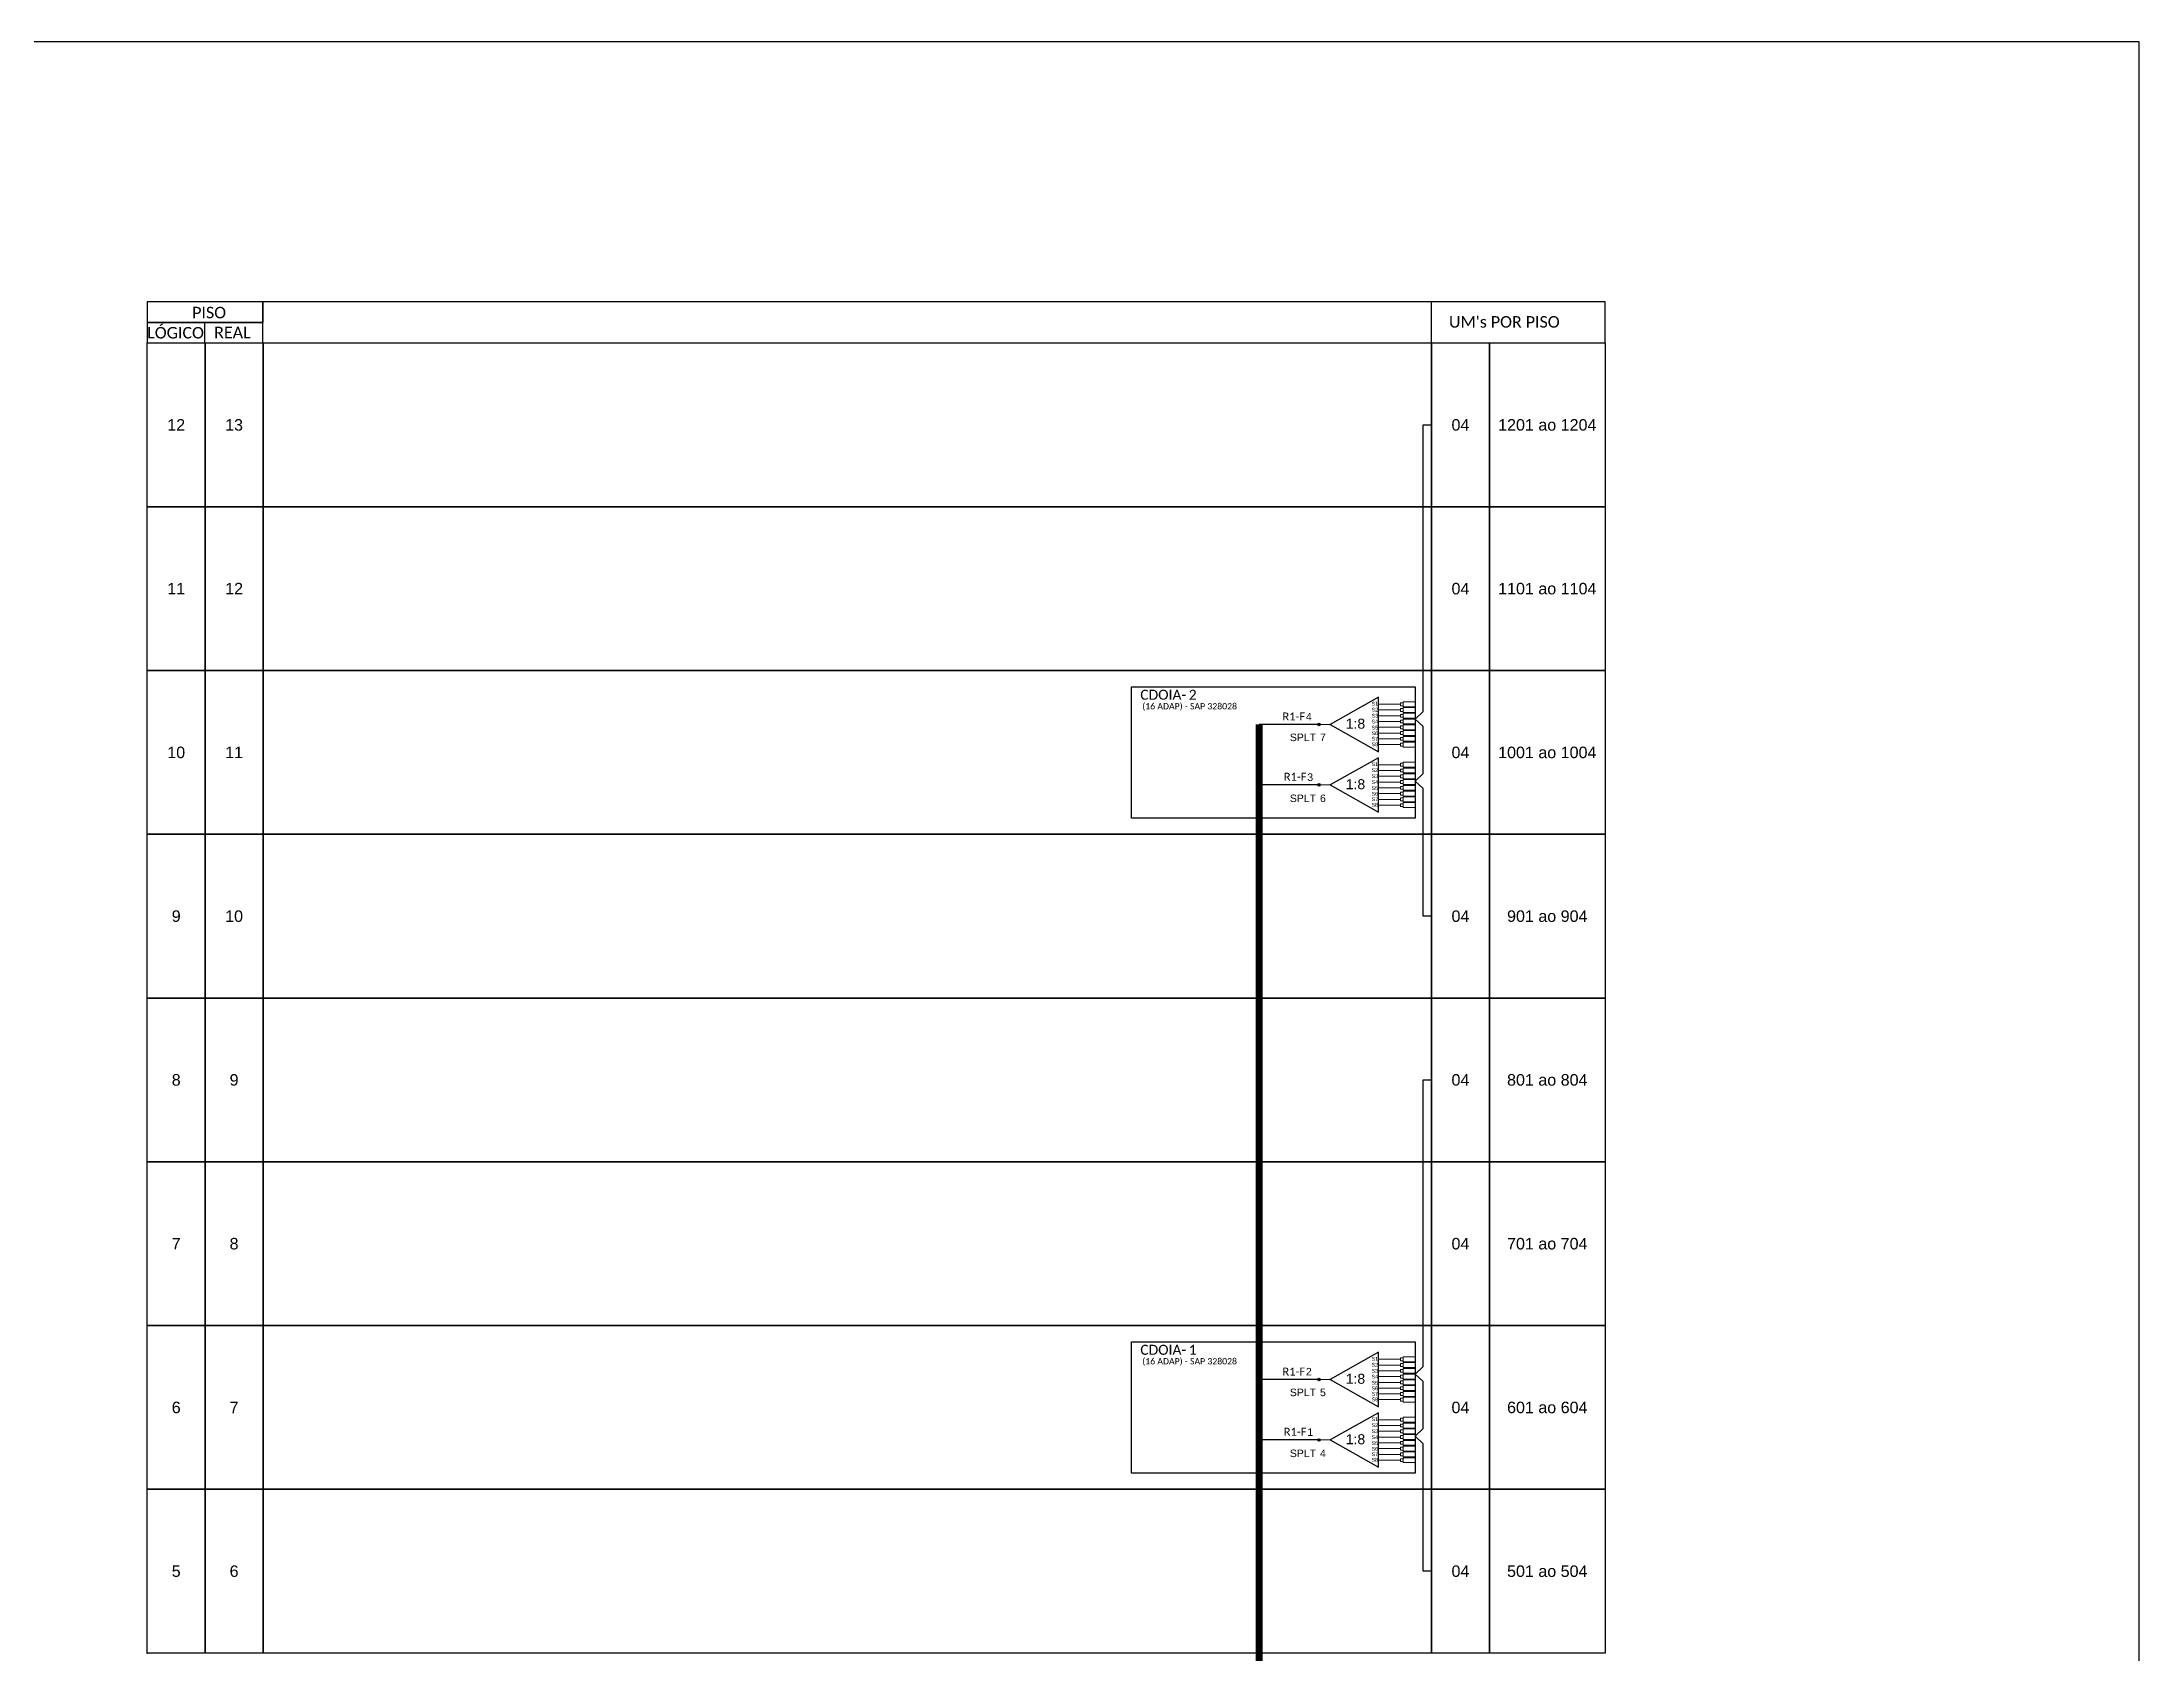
# Model space of a CAD drawing. Extents: x -89 to 1624, y 705 to 1299.
# Drawn here: x 1204.5 to 1623.7, y 976.9 to 1299 of the extents above; entities that cross this region are included whole.
import ezdxf
from ezdxf.enums import TextEntityAlignment as Align

# ---------------------------------------------------------------- set-up
doc = ezdxf.new("R2010")
doc.units = 0
doc.styles.add('ARIAL', font='arial.ttf')
doc.styles.add('WMF-Calibri0', font='calibri.ttf')

# ---------------------------------------------------------------- blocks, each defined once
blk = doc.blocks.new('SPLT_1-8_SC-APC')
at = {"color": 1}
blk.add_lwpolyline([(-7.37, -2.1), (-17.04, -7.55), (-7.37, -13), (-7.37, -2.1)], dxfattribs=at)
at = {"color": 3, "lineweight": 0}
for points in [[(-2.99, -3.51), (-7.37, -3.51)], [(-2.41, -3.02), (-2.41, -4)], [(-2.41, -3.02), (0, -3.02)], [(-2.41, -4), (0, -4)], [(-2.41, -4.17), (-2.41, -5.16)], [(-2.41, -4.17), (0, -4.17)], [(-7.37, -4.66), (-2.99, -4.66)], [(-7.37, -5.82), (-2.99, -5.82)], [(-7.37, -6.97), (-2.99, -6.97)], [(-7.37, -8.12), (-2.99, -8.12)], [(-2.41, -5.16), (0, -5.16)], [(-2.41, -5.32), (-2.41, -6.31)], [(-2.41, -5.32), (0, -5.32)], [(-2.41, -6.31), (0, -6.31)], [(-2.41, -6.48), (-2.41, -7.46)], [(-2.41, -6.48), (0, -6.48)], [(-2.41, -7.46), (0, -7.46)], [(-2.41, -7.63), (-2.41, -8.62)], [(-2.41, -7.63), (0, -7.63)], [(-7.37, -9.28), (-2.99, -9.28)], [(-7.37, -10.43), (-2.99, -10.43)], [(-7.37, -11.58), (-2.99, -11.58)], [(-2.41, -8.62), (0, -8.62)], [(-2.41, -8.78), (-2.41, -9.77)], [(-2.41, -8.78), (0, -8.78)], [(-2.41, -9.77), (0, -9.77)], [(-2.41, -9.94), (-2.41, -10.92)], [(-2.41, -9.94), (0, -9.94)], [(-2.41, -10.92), (0, -10.92)], [(-2.41, -11.09), (-2.41, -12.08)], [(-2.41, -11.09), (0, -11.09)], [(-2.41, -12.08), (0, -12.08)]]:
    blk.add_lwpolyline(points, dxfattribs=at)
for points in [[(-2.99, -3.22), (-2.41, -3.22), (-2.41, -3.8), (-2.99, -3.8)], [(-2.99, -4.38), (-2.41, -4.38), (-2.41, -4.95), (-2.99, -4.95)], [(-2.99, -5.53), (-2.41, -5.53), (-2.41, -6.1), (-2.99, -6.1)], [(-2.99, -6.68), (-2.41, -6.68), (-2.41, -7.26), (-2.99, -7.26)], [(-2.99, -7.84), (-2.41, -7.84), (-2.41, -8.41), (-2.99, -8.41)], [(-2.99, -8.99), (-2.41, -8.99), (-2.41, -9.56), (-2.99, -9.56)], [(-2.99, -10.14), (-2.41, -10.14), (-2.41, -10.72), (-2.99, -10.72)], [(-2.99, -11.3), (-2.41, -11.3), (-2.41, -11.87), (-2.99, -11.87)]]:
    blk.add_lwpolyline(points, close=True, dxfattribs=at)
at = {"color": 1, "lineweight": 0}
blk.add_lwpolyline([(-17.04, -7.55), (-19.26, -7.55)], dxfattribs=at)
at = {"color": 1, "style": 'ARIAL'}
for s, height, p in [('S1', 0.75, (-8.74, -3.78)), ('1:8', 2, (-13.91, -8.4)), ('S2', 0.75, (-8.74, -4.97)), ('S3', 0.75, (-8.74, -6.18)), ('S4', 0.75, (-8.74, -7.36)), ('S5', 0.75, (-8.74, -8.57)), ('S6', 0.75, (-8.74, -9.69)), ('S7', 0.75, (-8.74, -10.78)), ('S8', 0.75, (-8.74, -11.9))]:
    blk.add_text(s, height=height, dxfattribs=at).set_placement(p)

msp = doc.modelspace()

# ---------------------------------------------------------------- hatches: boundary and pattern name
h = msp.add_hatch(color=3)
h.dxf.hatch_style = 1
edge = h.paths.add_edge_path()
edge.add_arc((1459.79, 1162.56), 0.256, 0, 360)
h = msp.add_hatch(color=3)
h.dxf.hatch_style = 1
edge = h.paths.add_edge_path()
edge.add_arc((1459.79, 1150.47), 0.256, 0, 360)
h = msp.add_hatch(color=3)
h.dxf.hatch_style = 1
edge = h.paths.add_edge_path()
edge.add_arc((1459.79, 1031.59), 0.256, 0, 360)
h = msp.add_hatch(color=3)
h.dxf.hatch_style = 1
edge = h.paths.add_edge_path()
edge.add_arc((1459.79, 1019.49), 0.256, 0, 360)

# ---------------------------------------------------------------- linework, layer by layer
for points in [[(785.18, 705.02), (1623.75, 705.02), (1623.75, 1299.02), (785.18, 1299.02), (785.18, 705.02)], [(1248.63, 1238.83), (1517, 1238.83), (1517, 1247.06), (1248.63, 1247.06), (1248.63, 1247.06), (1248.63, 1242.95)], [(1482.25, 1238.83), (1482.25, 1247.06)], [(1237.06, 1238.83), (1237.06, 1242.95)]]:
    msp.add_lwpolyline(points)
for points in [[(1225.49, 1242.95), (1248.63, 1242.95), (1248.63, 1247.06), (1225.49, 1247.06)], [(1225.49, 1238.83), (1248.63, 1238.83), (1248.63, 1242.95), (1225.49, 1242.95)], [(1225.52, 1238.83), (1237.09, 1238.83), (1237.09, 1206.09), (1225.52, 1206.09)], [(1237.09, 1238.83), (1248.67, 1238.83), (1248.67, 1206.09), (1237.09, 1206.09)], [(1248.67, 1238.83), (1482.28, 1238.83), (1482.28, 1206.09), (1248.67, 1206.09)], [(1482.28, 1238.83), (1493.85, 1238.83), (1493.85, 1206.09), (1482.28, 1206.09)], [(1493.85, 1238.83), (1517, 1238.83), (1517, 1206.09), (1493.85, 1206.09)], [(1225.52, 1206.09), (1237.09, 1206.09), (1237.09, 1173.35), (1225.52, 1173.35)], [(1237.09, 1206.09), (1248.67, 1206.09), (1248.67, 1173.35), (1237.09, 1173.35)], [(1248.67, 1206.09), (1482.28, 1206.09), (1482.28, 1173.35), (1248.67, 1173.35)], [(1482.28, 1206.09), (1493.85, 1206.09), (1493.85, 1173.35), (1482.28, 1173.35)], [(1493.85, 1206.09), (1517, 1206.09), (1517, 1173.35), (1493.85, 1173.35)], [(1225.52, 1173.35), (1237.09, 1173.35), (1237.09, 1140.6), (1225.52, 1140.6)], [(1237.09, 1173.35), (1248.67, 1173.35), (1248.67, 1140.6), (1237.09, 1140.6)], [(1248.67, 1173.35), (1482.28, 1173.35), (1482.28, 1140.6), (1248.67, 1140.6)], [(1482.28, 1173.35), (1493.85, 1173.35), (1493.85, 1140.6), (1482.28, 1140.6)], [(1493.85, 1173.35), (1517, 1173.35), (1517, 1140.6), (1493.85, 1140.6)], [(1225.52, 1140.6), (1237.09, 1140.6), (1237.09, 1107.86), (1225.52, 1107.86)], [(1237.09, 1140.6), (1248.67, 1140.6), (1248.67, 1107.86), (1237.09, 1107.86)], [(1248.67, 1140.6), (1482.28, 1140.6), (1482.28, 1107.86), (1248.67, 1107.86)], [(1482.28, 1140.6), (1493.85, 1140.6), (1493.85, 1107.86), (1482.28, 1107.86)], [(1493.85, 1140.6), (1517, 1140.6), (1517, 1107.86), (1493.85, 1107.86)], [(1225.52, 1107.86), (1237.09, 1107.86), (1237.09, 1075.12), (1225.52, 1075.12)], [(1237.09, 1107.86), (1248.67, 1107.86), (1248.67, 1075.12), (1237.09, 1075.12)], [(1248.67, 1107.86), (1482.28, 1107.86), (1482.28, 1075.12), (1248.67, 1075.12)], [(1482.28, 1107.86), (1493.85, 1107.86), (1493.85, 1075.12), (1482.28, 1075.12)], [(1493.85, 1107.86), (1517, 1107.86), (1517, 1075.12), (1493.85, 1075.12)], [(1225.52, 1075.12), (1237.09, 1075.12), (1237.09, 1042.37), (1225.52, 1042.37)], [(1237.09, 1075.12), (1248.67, 1075.12), (1248.67, 1042.37), (1237.09, 1042.37)], [(1248.67, 1075.12), (1482.28, 1075.12), (1482.28, 1042.37), (1248.67, 1042.37)], [(1482.28, 1075.12), (1493.85, 1075.12), (1493.85, 1042.37), (1482.28, 1042.37)], [(1493.85, 1075.12), (1517, 1075.12), (1517, 1042.37), (1493.85, 1042.37)], [(1225.52, 1042.37), (1237.09, 1042.37), (1237.09, 1009.63), (1225.52, 1009.63)], [(1237.09, 1042.37), (1248.67, 1042.37), (1248.67, 1009.63), (1237.09, 1009.63)], [(1248.67, 1042.37), (1482.28, 1042.37), (1482.28, 1009.63), (1248.67, 1009.63)], [(1482.28, 1042.37), (1493.85, 1042.37), (1493.85, 1009.63), (1482.28, 1009.63)], [(1493.85, 1042.37), (1517, 1042.37), (1517, 1009.63), (1493.85, 1009.63)], [(1225.52, 1009.63), (1237.09, 1009.63), (1237.09, 976.88), (1225.52, 976.88)], [(1237.09, 1009.63), (1248.67, 1009.63), (1248.67, 976.88), (1237.09, 976.88)], [(1248.67, 1009.63), (1482.28, 1009.63), (1482.28, 976.88), (1248.67, 976.88)], [(1482.28, 1009.63), (1493.85, 1009.63), (1493.85, 976.88), (1482.28, 976.88)], [(1493.85, 1009.63), (1517, 1009.63), (1517, 976.88), (1493.85, 976.88)]]:
    msp.add_lwpolyline(points, close=True)
at = {"color": 3}
for points in [[(1482.28, 1124.23), (1480.63, 1124.23), (1480.62, 1144.06), (1480.62, 1144.06), (1480.62, 1149.72), (1479.05, 1151.23), (1480.62, 1152.73), (1480.62, 1156.46), (1480.62, 1156.46), (1480.62, 1162.12), (1479.05, 1163.63), (1480.62, 1165.14), (1480.63, 1222.46), (1482.28, 1222.46)], [(1482.28, 993.26), (1480.63, 993.26), (1480.62, 1013.08), (1480.62, 1013.08), (1480.62, 1018.74), (1479.05, 1020.25), (1480.62, 1021.76), (1480.62, 1025.49), (1480.62, 1025.49), (1480.62, 1031.15), (1479.05, 1032.66), (1480.62, 1034.17), (1480.63, 1091.49), (1482.28, 1091.49)]]:
    msp.add_lwpolyline(points, dxfattribs=at)
at = {"color": 1}
for points in [[(1479.05, 1146.22), (1479.05, 1146.22), (1479.05, 1143.84), (1422.31, 1143.84), (1422.31, 1170.11), (1425.92, 1170.11)], [(1479.05, 1015.24), (1479.05, 1015.24), (1479.05, 1012.87), (1422.31, 1012.87), (1422.31, 1039.13), (1425.92, 1039.13)]]:
    msp.add_lwpolyline(points, dxfattribs=at)
for points in [[(1422.31, 1170.11), (1479.05, 1170.11), (1479.05, 1143.84), (1422.31, 1143.84)], [(1422.31, 1039.13), (1479.05, 1039.13), (1479.05, 1012.87), (1422.31, 1012.87)]]:
    msp.add_lwpolyline(points, close=True, dxfattribs=at)
at = {"color": 5, "const_width": 1.36}
msp.add_lwpolyline([(1447.84, 1162.56), (1447.84, 883.17), (1420.67, 883.17), (1420.67, 870.5)], dxfattribs=at)
at = {"color": 5}
for points in [[(1459.79, 1162.56), (1447.84, 1162.56)], [(1459.79, 1150.47), (1447.84, 1150.47)], [(1459.79, 1031.59), (1447.84, 1031.59)], [(1459.79, 1019.49), (1447.84, 1019.49)]]:
    msp.add_lwpolyline(points, dxfattribs=at)
at = {"color": 3}
for centre in [(1459.79, 1162.56), (1459.79, 1150.47), (1459.79, 1031.59), (1459.79, 1019.49)]:
    msp.add_circle(centre, 0.256, dxfattribs=at)
for p in [(1225.52, 1238.83), (1225.52, 1206.09), (1225.52, 1173.35), (1462.02, 1162.56), (1225.52, 1140.6), (1225.52, 1107.86), (1225.52, 1075.12), (1225.52, 1042.37), (1462.02, 1031.59), (1225.52, 1009.63), (1225.52, 976.88)]:
    msp.add_point(p)

# ---------------------------------------------------------------- block references
for p in [(1479.05, 1170.11), (1479.05, 1158.01), (1479.05, 1039.13), (1479.05, 1027.04)]:
    msp.add_blockref('SPLT_1-8_SC-APC', p, dxfattribs=at)

# ---------------------------------------------------------------- texts
at = {"style": 'WMF-Calibri0'}
for s, p in [('     PISO', (1230.45, 1243.76)), ('  LÓGICO', (1223.9, 1239.73)), ('    REAL', (1235.66, 1239.78)), ("UM's POR PISO", (1485.78, 1241.9))]:
    msp.add_text(s, height=2.3, dxfattribs=at).set_placement(p)
at = {"style": 'ARIAL'}
for s, p in [('12', (1231.31, 1222.46)), ('13', (1242.88, 1222.46)), ('04', (1488.07, 1222.46)), ('1201 ao 1204', (1505.43, 1222.46)), ('11', (1231.31, 1189.72)), ('12', (1242.88, 1189.72)), ('04', (1488.07, 1189.72)), ('1101 ao 1104', (1505.43, 1189.72)), ('10', (1231.31, 1156.97)), ('11', (1242.88, 1156.97)), ('04', (1488.07, 1156.97)), ('1001 ao 1004', (1505.43, 1156.97)), ('9', (1231.31, 1124.23)), ('10', (1242.88, 1124.23)), ('04', (1488.07, 1124.23)), ('901 ao 904', (1505.43, 1124.23)), ('8', (1231.31, 1091.49)), ('9', (1242.88, 1091.49)), ('04', (1488.07, 1091.49)), ('801 ao 804', (1505.43, 1091.49)), ('7', (1231.31, 1058.74)), ('8', (1242.88, 1058.74)), ('04', (1488.07, 1058.74)), ('701 ao 704', (1505.43, 1058.74)), ('6', (1231.31, 1026)), ('7', (1242.88, 1026)), ('04', (1488.07, 1026)), ('601 ao 604', (1505.43, 1026)), ('5', (1231.31, 993.26)), ('6', (1242.88, 993.26)), ('04', (1488.07, 993.26)), ('501 ao 504', (1505.43, 993.26))]:
    msp.add_text(s, height=2.3, dxfattribs=at).set_placement(p, align=Align.MIDDLE_CENTER)
at = {"color": 1, "style": 'WMF-Calibri0'}
for s, p in [('CDOIA-', (1424.06, 1167.5)), ('2', (1433.74, 1167.5)), ('CDOIA-', (1424.06, 1036.52)), ('1', (1433.74, 1036.52))]:
    msp.add_text(s, height=2, dxfattribs=at).set_placement(p)
for p in [(1433.93, 1165.57), (1433.93, 1034.6)]:
    msp.add_text('(16 ADAP) - SAP 328028', height=1.25, dxfattribs=at).set_placement(p, align=Align.CENTER)
at = {"color": 5, "style": 'WMF-Calibri0'}
for p in [(1452.48, 1163.35), (1452.75, 1151.31), (1452.48, 1032.37), (1452.75, 1020.33)]:
    msp.add_text('R1-F', height=1.6, dxfattribs=at).set_placement(p)
at = {"color": 5, "style": 'ARIAL'}
for s, p in [('4', (1457.76, 1163.37)), ('3', (1458.03, 1151.27)), ('2', (1457.76, 1032.4)), ('1', (1458.03, 1020.3))]:
    msp.add_text(s, height=1.5, dxfattribs=at).set_placement(p, align=Align.CENTER)
at = {"color": 7, "style": 'ARIAL'}
for s, p in [('SPLT', (1456.58, 1159.23)), ('7', (1460.57, 1159.23)), ('SPLT', (1456.58, 1147.04)), ('6', (1460.57, 1147.04)), ('SPLT', (1456.58, 1028.25)), ('5', (1460.57, 1028.25)), ('SPLT', (1456.58, 1016.07)), ('4', (1460.57, 1016.07))]:
    msp.add_text(s, height=1.5, dxfattribs=at).set_placement(p, align=Align.CENTER)

doc.saveas('drawing.dxf')
